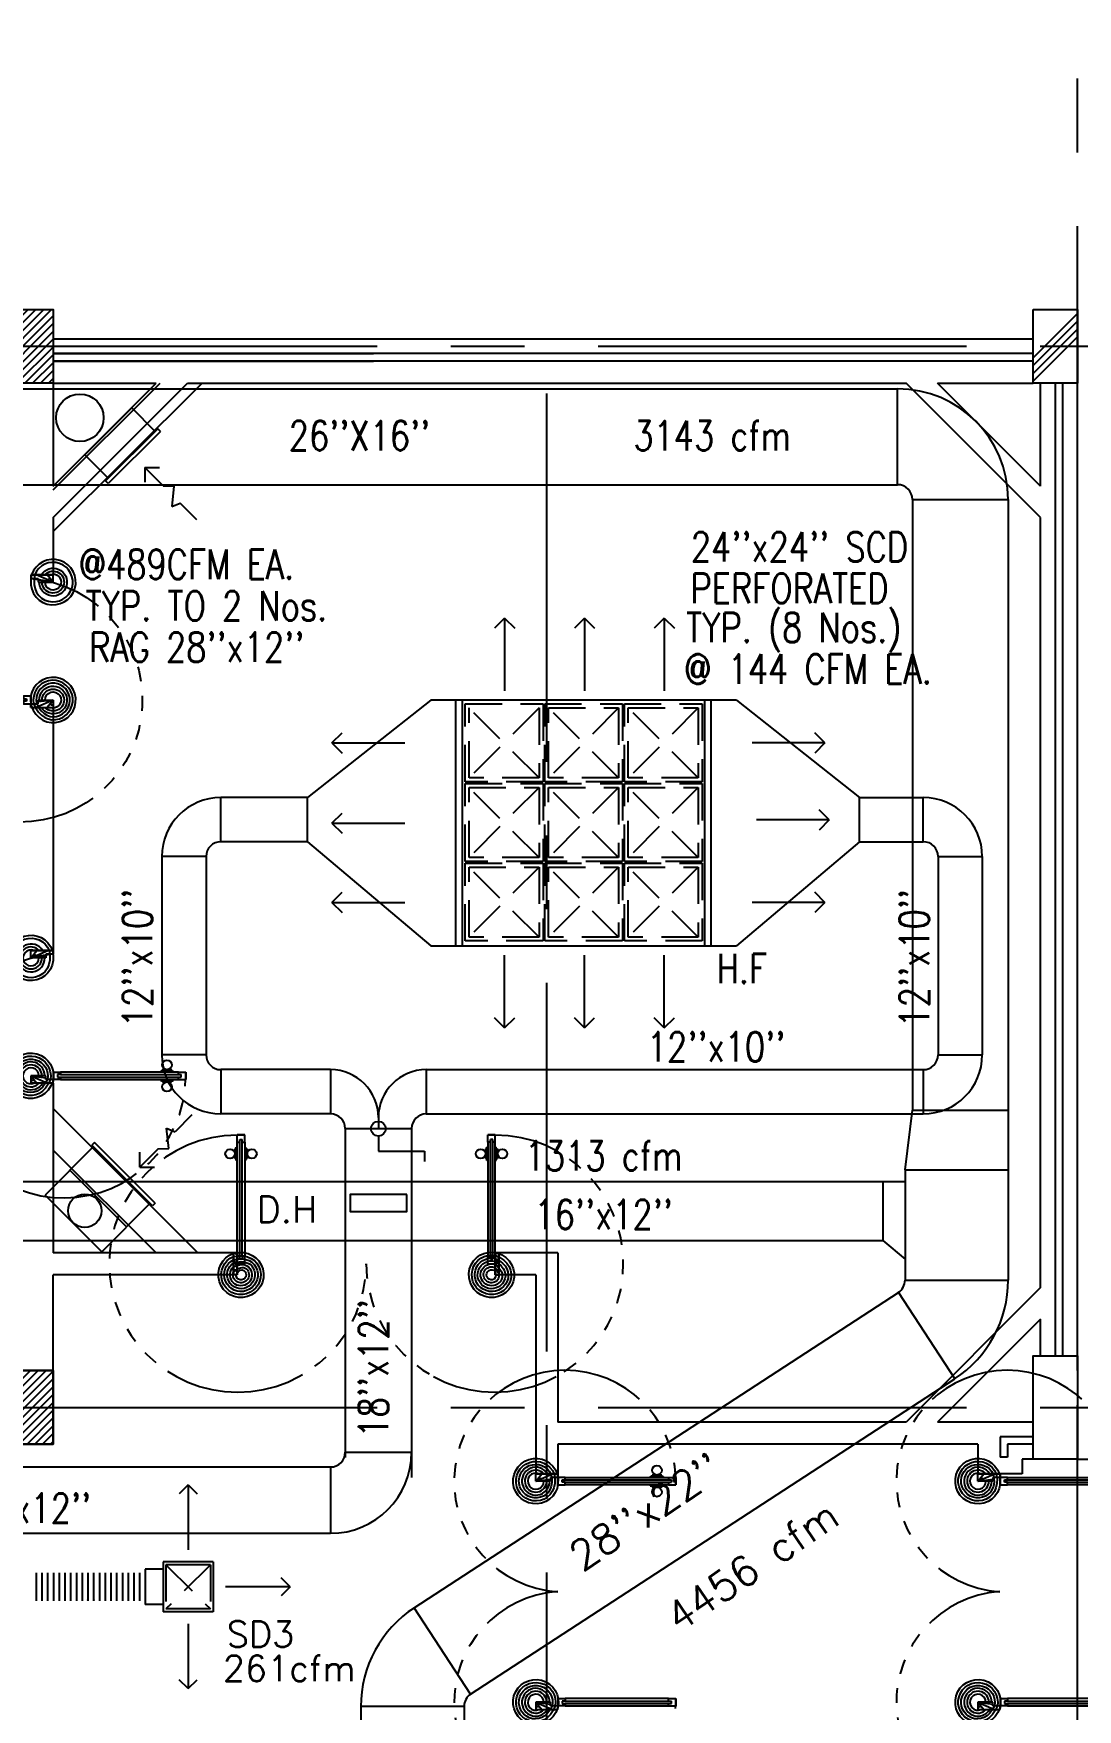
# Model space of a CAD drawing. Extents: x 417866029 to 417866302, y 43498040 to 43498122.
# Drawn here: x 417866065.65 to 417866072.73, y 43498096.26 to 43498107.63 of the extents above; entities that cross this region are included whole.
import ezdxf

# ---------------------------------------------------------------- set-up
doc = ezdxf.new("R2010")
doc.units = 0
doc.header["$MEASUREMENT"] = 0
doc.linetypes.add('CENTERX2', pattern=[4, 2.5, -0.5, 0.5, -0.5])
doc.linetypes.add('HIDDEN', pattern=[0.375, 0.25, -0.125])
doc.layers.get('0').update_dxf_attribs({"linetype": 'CONTINUOUS'})
for name, color, linetype in [('AXES', 11, 'CENTERX2'), ('COL', 7, 'CONTINUOUS'), ('D', 11, 'CONTINUOUS'), ('DOOR', 9, 'CONTINUOUS'), ('DUCT', 6, 'CONTINUOUS'), ('EXDUCT', 10, 'CONTINUOUS'), ('HAT', 11, 'CONTINUOUS'), ('INSUL', 9, 'CONTINUOUS'), ('M-AC-FLEX', 7, 'CONTINUOUS'), ('M-EGU.', 2, 'CONTINUOUS'), ('M-TEXT', 2, 'CONTINUOUS'), ('ROOF', 7, 'CONTINUOUS'), ('TEXT', 9, 'CONTINUOUS'), ('WALL', 9, 'CONTINUOUS')]:
    doc.layers.add(name, color=color, linetype=linetype)
doc.styles.add('AC', font='ROMANS.SHX', dxfattribs={"height": 200})
doc.styles.add('ROMANS', font='ROMANS.shx', dxfattribs={"width": 0.6})

# ---------------------------------------------------------------- blocks, each defined once
blk = doc.blocks.new('A$C1DFA4FE8')
at = {"layer": 'DOOR', "color": 0, "linetype": 'ByBlock'}
for p, q in [((0, 1631), (0, 1581)), ((0, 1581), (0, 1631)), ((50, 1631), (0, 1631)), ((30, 1614), (30, 1598)), ((50, 1614), (30, 1614)), ((50, 1598), (30, 1598)), ((50, 1631), (50, 1614)), ((50, 1598), (50, 1581)), ((750, 1614), (750, 1631)), ((750, 1631), (800, 1631)), ((770, 1614), (750, 1614)), ((750, 1581), (750, 1598)), ((750, 1598), (770, 1598)), ((770, 1598), (770, 1614)), ((950, 1656), (800, 1656)), ((800, 1656), (800, 1631)), ((800, 1581), (800, 1631)), ((800, 1631), (850, 1631)), ((850, 1631), (850, 1606)), ((850, 1606), (950, 1606)), ((950, 1606), (950, 1656)), ((50, 1581), (0, 1581)), ((800, 1581), (750, 1581)), ((0, 81), (0, 131)), ((0, 131), (0, 81)), ((50, 131), (0, 131)), ((30, 98), (30, 114)), ((50, 114), (30, 114)), ((50, 114), (50, 131)), ((83, 131), (83, 138)), ((173, 138), (83, 138)), ((95, 138), (95, 147)), ((95, 147), (160, 147)), ((95, 138), (160, 138)), ((160, 138), (160, 147)), ((173, 131), (173, 138)), ((750, 131), (750, 114)), ((800, 131), (750, 131)), ((750, 114), (770, 114)), ((770, 114), (770, 98)), ((800, 131), (800, 81)), ((50, 81), (0, 81)), ((50, 98), (30, 98)), ((50, 81), (50, 98)), ((83, 81), (83, 74)), ((173, 74), (83, 74)), ((95, 74), (95, 65)), ((95, 74), (160, 74)), ((95, 65), (160, 65)), ((160, 74), (160, 65)), ((173, 81), (173, 74)), ((750, 98), (750, 81)), ((770, 98), (750, 98)), ((750, 81), (800, 81)), ((800, 56), (800, 81)), ((800, 81), (850, 81)), ((950, 56), (800, 56)), ((850, 106), (950, 106)), ((850, 81), (850, 106)), ((950, 106), (950, 56))]:
    blk.add_line(p, q, dxfattribs=at)
at = {"layer": 'DOOR', "linetype": 'ByBlock'}
for p, q in [((750, 1631), (50, 1631)), ((750, 1614), (50, 1614)), ((750, 1598), (50, 1598)), ((50, 1581), (750, 1581)), ((50, 131), (750, 131)), ((750, 114), (50, 114)), ((750, 98), (50, 98)), ((750, 81), (50, 81))]:
    blk.add_line(p, q, dxfattribs=at)
at = {"layer": 'DOOR', "color": 9, "linetype": 'ByBlock'}
for p, q in [((950, 1606), (837, 1656)), ((950, 1606), (850, 1619)), ((950, 1606), (910, 1656)), ((950, 106), (837, 56)), ((950, 106), (850, 93)), ((950, 106), (910, 56))]:
    blk.add_line(p, q, dxfattribs=at)
at = {"layer": 'DOOR', "color": 0, "linetype": 'ByBlock'}
for centre in [(128, 179), (128, 32)]:
    blk.add_circle(centre, 32.4, dxfattribs=at)
at = {"layer": 'DOOR', "linetype": 'HIDDEN', "ltscale": 0.5}
for centre, start, end in [((752, 1606), 178.0938, 273.7249), ((752, 106), 86.2751, 181.9062)]:
    blk.add_arc(centre, 752, start, end, dxfattribs=at)
at = {"layer": 'DOOR', "color": 9, "linetype": 'ByBlock'}
for centre, radius, start, end in [((950, 1606), 154, 161.1053, 166.2858), ((950, 1606), 134, 158.1598, 169.28), ((950, 1606), 114, 154.0838, 167.3774), ((950, 1606), 94.4, 148.0182, 180), ((950, 1606), 74.4, 137.7764, 180), ((950, 1606), 54.4, 113.2074, 180), ((950, 1606), 34.4, 90, 180), ((950, 1606), 14.4, 90, 180), ((950, 106), 154, 193.7142, 198.8947), ((950, 106), 134, 190.72, 201.8402), ((950, 106), 114, 192.6226, 205.9162), ((950, 106), 94.4, 180, 211.9818), ((950, 106), 74.4, 180, 222.2236), ((950, 106), 54.4, 180, 246.7926), ((950, 106), 34.4, 180, 270), ((950, 106), 14.4, 180, 270)]:
    blk.add_arc(centre, radius, start, end, dxfattribs=at)
blk = doc.blocks.new('DOOR90')
at = {"layer": 'DOOR', "color": 7, "linetype": 'ByBlock'}
for p, q in [((-150, 0), (0, 0)), ((-150, 0), (-150, -25)), ((0, -50), (-114, 0)), ((0, -50), (-40, 0)), ((0, -50), (0, 0)), ((-1000, -25), (-1050, -25)), ((-1050, -75), (-1050, -25)), ((-1050, -25), (-1050, -75)), ((-1000, -75), (-1050, -75)), ((-1000, -42), (-1020, -42)), ((-1020, -42), (-1020, -58)), ((-1000, -58), (-1020, -58)), ((-1000, -25), (-1000, -42)), ((-1000, -58), (-1000, -75)), ((-878, -18), (-968, -18)), ((-968, -25), (-968, -18)), ((-968, -75), (-968, -82)), ((-878, -82), (-968, -82)), ((-955, -9), (-890, -9)), ((-955, -18), (-955, -9)), ((-955, -18), (-890, -18)), ((-955, -82), (-890, -82)), ((-955, -82), (-955, -91)), ((-955, -91), (-890, -91)), ((-890, -18), (-890, -9)), ((-890, -82), (-890, -91)), ((-878, -25), (-878, -18)), ((-878, -75), (-878, -82)), ((-200, -25), (-150, -25)), ((-200, -42), (-200, -25)), ((-180, -42), (-200, -42)), ((-200, -58), (-180, -58)), ((-200, -75), (-200, -58)), ((-150, -75), (-200, -75)), ((-180, -58), (-180, -42)), ((-150, -25), (-100, -25)), ((-150, -75), (-150, -25)), ((-100, -25), (-100, -50)), ((0, -50), (-100, -37)), ((-100, -50), (0, -50)), ((-150, -875), (-100, -875)), ((-150, -900), (-150, -875)), ((-150, -900), (0, -900)), ((0, -900), (-150, -900)), ((0, -850), (-114, -900)), ((-100, -875), (-100, -850)), ((0, -850), (-100, -863)), ((-100, -850), (0, -850)), ((0, -850), (-40, -900)), ((0, -850), (0, -900))]:
    blk.add_line(p, q, dxfattribs=at)
at = {"layer": 'DOOR', "linetype": 'ByBlock'}
for p, q in [((-200, -25), (-1000, -25)), ((-200, -42), (-1000, -42)), ((-200, -58), (-1000, -58)), ((-1000, -75), (-200, -75))]:
    blk.add_line(p, q, dxfattribs=at)
at = {"layer": 'DOOR', "color": 7, "linetype": 'ByBlock'}
for centre in [(-923, 24), (-923, -124)]:
    blk.add_circle(centre, 32.4, dxfattribs=at)
for centre, radius, start, end in [((0, -50), 154, 161.1053, 166.2858), ((0, -50), 94.4, 148.0182, 180), ((0, -50), 134, 158.1598, 169.28), ((0, -50), 114, 154.0838, 167.3774), ((0, -50), 74.4, 137.7764, 180), ((0, -50), 54.4, 113.2074, 180), ((0, -50), 34.4, 90, 180), ((0, -50), 14.4, 90, 180), ((0, -850), 154, 193.7142, 198.8947), ((0, -850), 134, 190.72, 201.8402), ((0, -850), 94.4, 180, 211.9818), ((0, -850), 74.4, 180, 222.2236), ((0, -850), 54.4, 180, 246.7926), ((0, -850), 34.4, 180, 270), ((0, -850), 14.4, 180, 270)]:
    blk.add_arc(centre, radius, start, end, dxfattribs=at)
at = {"layer": 'DOOR', "linetype": 'HIDDEN', "ltscale": 0.5}
blk.add_arc((-222, -50), 828, 178.2701, 275.003, dxfattribs=at)
blk = doc.blocks.new('D1')
at = {"layer": 'DOOR', "color": 0, "linetype": 'ByBlock'}
for p, q in [((25, 949), (75, 949)), ((75, 949), (25, 949)), ((25, 899), (25, 949)), ((42, 919), (58, 919)), ((42, 899), (42, 919)), ((58, 899), (58, 919)), ((75, 899), (75, 949)), ((1775, 949), (1725, 949)), ((1725, 949), (1775, 949)), ((1725, 899), (1725, 949)), ((1758, 919), (1742, 919)), ((1742, 899), (1742, 919)), ((1758, 899), (1758, 919)), ((1775, 899), (1775, 949)), ((18, 854), (9, 854)), ((9, 854), (9, 789)), ((25, 866), (18, 866)), ((18, 776), (18, 866)), ((18, 854), (18, 789)), ((25, 899), (42, 899)), ((58, 899), (75, 899)), ((75, 866), (82, 866)), ((82, 776), (82, 866)), ((82, 854), (91, 854)), ((82, 854), (82, 789)), ((91, 854), (91, 789)), ((1718, 854), (1709, 854)), ((1709, 854), (1709, 789)), ((1725, 866), (1718, 866)), ((1718, 776), (1718, 866)), ((1718, 854), (1718, 789)), ((1742, 899), (1725, 899)), ((1775, 899), (1758, 899)), ((1775, 866), (1782, 866)), ((1782, 776), (1782, 866)), ((1782, 854), (1791, 854)), ((1782, 854), (1782, 789)), ((1791, 854), (1791, 789)), ((18, 789), (9, 789)), ((25, 776), (18, 776)), ((75, 776), (82, 776)), ((82, 789), (91, 789)), ((1718, 789), (1709, 789)), ((1725, 776), (1718, 776)), ((1775, 776), (1782, 776)), ((1782, 789), (1791, 789)), ((0, 0), (0, 150)), ((0, 150), (25, 150)), ((25, 150), (25, 0)), ((42, 125), (25, 125)), ((25, 125), (25, 75)), ((42, 105), (42, 125)), ((75, 125), (58, 125)), ((58, 125), (58, 105)), ((75, 75), (75, 125)), ((1725, 125), (1742, 125)), ((1725, 75), (1725, 125)), ((1742, 125), (1742, 105)), ((1758, 125), (1775, 125)), ((1758, 105), (1758, 125)), ((1800, 150), (1775, 150)), ((1775, 150), (1775, 0)), ((1775, 125), (1775, 75)), ((1800, 0), (1800, 150)), ((25, 0), (0, 0)), ((75, 75), (25, 75)), ((58, 105), (42, 105)), ((1725, 75), (1775, 75)), ((1742, 105), (1758, 105)), ((1775, 0), (1800, 0))]:
    blk.add_line(p, q, dxfattribs=at)
at = {"layer": 'DOOR', "linetype": 'ByBlock'}
for p, q in [((25, 125), (25, 899)), ((42, 125), (42, 899)), ((58, 125), (58, 899)), ((75, 899), (75, 125)), ((1725, 899), (1725, 125)), ((1742, 125), (1742, 899)), ((1758, 125), (1758, 899)), ((1775, 125), (1775, 899))]:
    blk.add_line(p, q, dxfattribs=at)
at = {"layer": 'DOOR', "color": 9, "linetype": 'ByBlock'}
for p, q in [((25, 57), (0, 114)), ((25, 20), (0, 40)), ((1775, 57), (1800, 114)), ((1775, 20), (1800, 40))]:
    blk.add_line(p, q, dxfattribs=at)
at = {"layer": 'DOOR', "color": 0, "linetype": 'ByBlock'}
for centre in [(-24, 821), (124, 821), (1676, 821), (1824, 821)]:
    blk.add_circle(centre, 32.4, dxfattribs=at)
at = {"layer": 'DOOR', "linetype": 'HIDDEN', "ltscale": 0.5}
for centre, start, end in [((28, 76), 359.9293, 90.1644), ((1772, 76), 89.8356, 180.0707)]:
    blk.add_arc(centre, 872, start, end, dxfattribs=at)
at = {"layer": 'DOOR', "color": 9, "linetype": 'ByBlock'}
for centre, radius, start, end in [((50, 0), 154, 103.7142, 108.8947), ((50, 0), 134, 100.72, 111.8402), ((1750, 0), 134, 68.1598, 79.28), ((1750, 0), 154, 71.1053, 76.2858), ((50, 0), 114, 102.6226, 115.9162), ((50, 0), 94.4, 105.3566, 121.9818), ((50, 0), 74.4, 109.6341, 132.2236), ((50, 0), 54.4, 117.3576, 156.7926), ((50, 0), 34.4, 136.6107, 180), ((1750, 0), 114, 64.0838, 77.3774), ((1750, 0), 94.4, 58.0182, 74.6434), ((1750, 0), 74.4, 47.7764, 70.3659), ((1750, 0), 54.4, 23.2074, 62.6424), ((1750, 0), 34.4, 0, 43.3893)]:
    blk.add_arc(centre, radius, start, end, dxfattribs=at)
blk = doc.blocks.new('*X80')
at = {"color": 0}
for p, q in [((49339, 169936), (49793, 170390)), ((49339, 169989), (49740, 170390)), ((49339, 170042), (49687, 170390)), ((49339, 170095), (49634, 170390)), ((49339, 170148), (49581, 170390)), ((49339, 170201), (49528, 170390)), ((49339, 170254), (49474, 170390)), ((49339, 170308), (49421, 170390)), ((49339, 170361), (49368, 170390)), ((49346, 169890), (49839, 170383)), ((49399, 169890), (49839, 170330)), ((49452, 169890), (49839, 170277)), ((49505, 169890), (49839, 170224)), ((49558, 169890), (49839, 170171)), ((49611, 169890), (49839, 170118)), ((49664, 169890), (49839, 170065)), ((49717, 169890), (49839, 170012)), ((49770, 169890), (49839, 169959)), ((49823, 169890), (49839, 169906))]:
    blk.add_line(p, q, dxfattribs=at)
blk = doc.blocks.new('*X75')
at = {"color": 0}
for p, q in [((49339, 177096), (49833, 177590)), ((49339, 177149), (49780, 177590)), ((49339, 177202), (49727, 177590)), ((49339, 177255), (49674, 177590)), ((49339, 177308), (49621, 177590)), ((49339, 177361), (49568, 177590)), ((49339, 177414), (49515, 177590)), ((49339, 177467), (49462, 177590)), ((49339, 177520), (49409, 177590)), ((49339, 177573), (49356, 177590)), ((49386, 177090), (49839, 177543)), ((49439, 177090), (49839, 177490)), ((49492, 177090), (49839, 177437)), ((49545, 177090), (49839, 177384)), ((49598, 177090), (49839, 177331)), ((49651, 177090), (49839, 177278)), ((49704, 177090), (49839, 177225)), ((49757, 177090), (49839, 177171)), ((49811, 177090), (49839, 177118))]:
    blk.add_line(p, q, dxfattribs=at)
blk = doc.blocks.new('COL50')
at = {"layer": 'COL'}
blk.add_lwpolyline([(-250, 250), (-250, -250), (250, -250), (250, 250)], close=True, dxfattribs=at)
blk = doc.blocks.new('C11')
at = {"layer": 'HAT'}
h = blk.add_hatch(dxfattribs=at)
h.set_pattern_fill('ANSI31', color=256, scale=300, style=0)
h.set_pattern_definition([(45, (-248556.182, -75061.005), (-26.5165043, 26.5165043), [])])
h.paths.add_polyline_path([(300, 700), (0, 700), (0, 350), (300, 350)])
h.paths.add_polyline_path([(300, 350), (0, 350), (0, 0), (300, 0)])
at = {"layer": 'COL'}
blk.add_lwpolyline([(300, 700), (300, 0), (0, 0), (0, 700)], close=True, dxfattribs=at)

msp = doc.modelspace()

# ---------------------------------------------------------------- hatches: boundary and pattern name
at = {"layer": 'DUCT'}
h = msp.add_hatch(dxfattribs=at)
h.set_pattern_fill('ANSI37', color=11, scale=0.15, angle=360, style=0)
h.set_pattern_definition([(45, (417866040.493072, 43497973.994416), (-0.0132582521, 0.0132582521), []), (135, (417866040.493072, 43497973.994416), (-0.0132582521, -0.0132582521), [])])
h.paths.add_polyline_path([(417866068.185, 43498099.751), (417866067.799, 43498099.751), (417866067.799, 43498099.636), (417866068.185, 43498099.636)])
at = {"layer": 'HAT', "linetype": 'ByBlock', "ltscale": 0.3}
h = msp.add_hatch(dxfattribs=at)
h.set_pattern_fill('ANSI31', color=256, scale=300, style=0)
h.set_pattern_definition([(45.000427, (417865813.940835, 43498022.895243), (-0.026516163, 0.026516558), [])])
h.paths.add_polyline_path([(417866072.734, 43498105.756), (417866072.434, 43498105.756), (417866072.434, 43498105.506), (417866072.734, 43498105.506)])
h.paths.add_polyline_path([(417866072.734, 43498105.506), (417866072.434, 43498105.506), (417866072.434, 43498105.256), (417866072.734, 43498105.256)])

# ---------------------------------------------------------------- linework, layer by layer
at = {"layer": 'AXES'}
for p, q in [((417866072.734, 43498039.822), (417866072.734, 43498117.959)), ((417866029.482, 43498105.506), (417866098.574, 43498105.506)), ((417866069.134, 43498046.686), (417866069.134, 43498105.506)), ((417866029.482, 43498098.306), (417866098.574, 43498098.306))]:
    msp.add_line(p, q, dxfattribs=at)
at = {"layer": 'COL'}
for p, q in [((417866072.434, 43498105.756), (417866072.734, 43498105.756)), ((417866072.434, 43498105.256), (417866072.434, 43498105.756)), ((417866072.734, 43498105.756), (417866072.734, 43498105.256)), ((417866072.734, 43498105.256), (417866072.434, 43498105.256))]:
    msp.add_line(p, q, dxfattribs=at)
msp.add_lwpolyline([(417866065.284, 43498105.256), (417866065.284, 43498105.756), (417866065.784, 43498105.756), (417866065.784, 43498105.256)], close=True, dxfattribs=at)
at = {"layer": 'D', "linetype": 'HIDDEN'}
for p, q in [((417866069.66, 43498103.079), (417866070.188, 43498103.079)), ((417866069.66, 43498102.551), (417866069.66, 43498103.079)), ((417866070.188, 43498103.079), (417866070.188, 43498102.551)), ((417866069.081, 43498102.577), (417866068.606, 43498103.052)), ((417866069.081, 43498103.052), (417866068.606, 43498102.577)), ((417866068.606, 43498102.577), (417866068.606, 43498103.052)), ((417866069.081, 43498103.052), (417866069.081, 43498102.577)), ((417866069.146, 43498103.052), (417866069.621, 43498103.052)), ((417866069.146, 43498102.577), (417866069.146, 43498103.052)), ((417866069.621, 43498103.052), (417866069.146, 43498102.577)), ((417866069.621, 43498102.577), (417866069.146, 43498103.052)), ((417866069.621, 43498103.052), (417866069.621, 43498102.577)), ((417866069.686, 43498103.052), (417866070.161, 43498103.052)), ((417866070.161, 43498102.577), (417866069.686, 43498103.052)), ((417866070.161, 43498103.052), (417866069.686, 43498102.577)), ((417866069.686, 43498102.577), (417866069.686, 43498103.052)), ((417866070.161, 43498103.052), (417866070.161, 43498102.577)), ((417866069.081, 43498102.577), (417866068.606, 43498102.577)), ((417866068.606, 43498102.512), (417866069.081, 43498102.512)), ((417866069.081, 43498102.512), (417866068.606, 43498102.037)), ((417866069.081, 43498102.037), (417866068.606, 43498102.512)), ((417866068.606, 43498102.037), (417866068.606, 43498102.512)), ((417866069.081, 43498102.512), (417866069.081, 43498102.037)), ((417866069.621, 43498102.577), (417866069.146, 43498102.577)), ((417866069.146, 43498102.512), (417866069.621, 43498102.512)), ((417866069.621, 43498102.512), (417866069.146, 43498102.037)), ((417866069.621, 43498102.037), (417866069.146, 43498102.512)), ((417866069.146, 43498102.037), (417866069.146, 43498102.512)), ((417866069.621, 43498102.512), (417866069.621, 43498102.037)), ((417866070.188, 43498102.551), (417866069.66, 43498102.551)), ((417866070.161, 43498102.577), (417866069.686, 43498102.577)), ((417866070.161, 43498102.037), (417866069.686, 43498102.512)), ((417866070.161, 43498102.512), (417866069.686, 43498102.037)), ((417866069.686, 43498102.512), (417866070.161, 43498102.512)), ((417866069.686, 43498102.037), (417866069.686, 43498102.512)), ((417866070.161, 43498102.512), (417866070.161, 43498102.037)), ((417866069.081, 43498102.037), (417866068.606, 43498102.037)), ((417866069.081, 43498101.972), (417866068.606, 43498101.497)), ((417866069.081, 43498101.497), (417866068.606, 43498101.972)), ((417866068.606, 43498101.972), (417866069.081, 43498101.972)), ((417866068.606, 43498101.497), (417866068.606, 43498101.972)), ((417866069.081, 43498101.972), (417866069.081, 43498101.497)), ((417866069.621, 43498102.037), (417866069.146, 43498102.037)), ((417866069.146, 43498101.497), (417866069.146, 43498101.972)), ((417866069.621, 43498101.497), (417866069.146, 43498101.972)), ((417866069.621, 43498101.972), (417866069.146, 43498101.497)), ((417866069.146, 43498101.972), (417866069.621, 43498101.972)), ((417866069.621, 43498101.972), (417866069.621, 43498101.497)), ((417866070.161, 43498102.037), (417866069.686, 43498102.037)), ((417866070.161, 43498101.497), (417866069.686, 43498101.972)), ((417866070.161, 43498101.972), (417866069.686, 43498101.497)), ((417866069.686, 43498101.972), (417866070.161, 43498101.972)), ((417866069.686, 43498101.497), (417866069.686, 43498101.972)), ((417866070.161, 43498101.972), (417866070.161, 43498101.497)), ((417866069.081, 43498101.497), (417866068.606, 43498101.497)), ((417866069.621, 43498101.497), (417866069.146, 43498101.497)), ((417866070.161, 43498101.497), (417866069.686, 43498101.497))]:
    msp.add_line(p, q, dxfattribs=at)
for points in [[(417866068.58, 43498103.079), (417866069.108, 43498103.079), (417866069.108, 43498102.551), (417866068.58, 43498102.551)], [(417866069.12, 43498103.079), (417866069.648, 43498103.079), (417866069.648, 43498102.551), (417866069.12, 43498102.551)], [(417866068.58, 43498102.539), (417866069.108, 43498102.539), (417866069.108, 43498102.011), (417866068.58, 43498102.011)], [(417866069.12, 43498102.539), (417866069.648, 43498102.539), (417866069.648, 43498102.011), (417866069.12, 43498102.011)], [(417866069.66, 43498102.539), (417866070.188, 43498102.539), (417866070.188, 43498102.011), (417866069.66, 43498102.011)], [(417866068.58, 43498101.999), (417866069.108, 43498101.999), (417866069.108, 43498101.471), (417866068.58, 43498101.471)], [(417866069.12, 43498101.999), (417866069.648, 43498101.999), (417866069.648, 43498101.471), (417866069.12, 43498101.471)], [(417866069.66, 43498101.999), (417866070.188, 43498101.999), (417866070.188, 43498101.471), (417866069.66, 43498101.471)]]:
    msp.add_lwpolyline(points, close=True, dxfattribs=at)
at = {"layer": 'DOOR', "color": 0, "linetype": 'ByBlock'}
for p, q in [((417866067.034, 43498099.356), (417866067.009, 43498099.356)), ((417866067.034, 43498099.206), (417866067.034, 43498099.356)), ((417866068.784, 43498099.206), (417866068.784, 43498099.356)), ((417866068.784, 43498099.356), (417866068.809, 43498099.356))]:
    msp.add_line(p, q, dxfattribs=at)
at = {"layer": 'DOOR', "color": 9, "linetype": 'ByBlock'}
for centre, start, end in [((417866067.059, 43498099.356), 180, 223.3893), ((417866068.759, 43498099.356), 316.6107, 0)]:
    msp.add_arc(centre, 0.0344, start, end, dxfattribs=at)
at = {"layer": 'DUCT'}
for p, q in [((417866068.347, 43498103.105), (417866067.511, 43498102.444)), ((417866070.42, 43498103.105), (417866071.255, 43498102.444)), ((417866066.922, 43498102.144), (417866066.922, 43498102.444)), ((417866067.511, 43498102.444), (417866066.922, 43498102.444)), ((417866067.511, 43498102.144), (417866067.511, 43498102.444)), ((417866071.255, 43498102.444), (417866071.688, 43498102.444)), ((417866071.255, 43498102.144), (417866071.255, 43498102.444)), ((417866071.688, 43498102.144), (417866071.688, 43498102.444)), ((417866066.822, 43498102.044), (417866066.522, 43498102.044)), ((417866066.522, 43498102.044), (417866066.522, 43498100.698)), ((417866066.822, 43498102.044), (417866066.822, 43498100.698)), ((417866067.511, 43498102.144), (417866066.922, 43498102.144)), ((417866071.255, 43498102.144), (417866071.688, 43498102.144)), ((417866071.788, 43498102.044), (417866072.088, 43498102.044)), ((417866071.788, 43498102.044), (417866071.788, 43498100.698)), ((417866072.088, 43498102.044), (417866072.088, 43498100.698)), ((417866066.822, 43498100.698), (417866066.522, 43498100.698)), ((417866071.788, 43498100.698), (417866072.088, 43498100.698)), ((417866066.922, 43498100.598), (417866066.922, 43498100.298)), ((417866067.666, 43498100.598), (417866066.922, 43498100.598)), ((417866067.666, 43498100.598), (417866067.666, 43498100.298)), ((417866068.316, 43498100.598), (417866068.316, 43498100.298)), ((417866068.316, 43498100.598), (417866071.688, 43498100.598)), ((417866071.688, 43498100.598), (417866071.688, 43498100.298)), ((417866067.666, 43498100.298), (417866066.922, 43498100.298)), ((417866067.991, 43498100.273), (417866067.991, 43498100.198)), ((417866068.316, 43498100.298), (417866071.688, 43498100.298)), ((417866067.766, 43498100.198), (417866068.216, 43498100.198)), ((417866067.766, 43498100.198), (417866067.766, 43498097.966)), ((417866068.216, 43498100.198), (417866068.216, 43498097.83))]:
    msp.add_line(p, q, dxfattribs=at)
at = {"layer": 'DUCT', "linetype": 'Continuous'}
for p, q in [((417866070.42, 43498103.105), (417866068.347, 43498103.105)), ((417866068.516, 43498101.437), (417866068.516, 43498103.105)), ((417866068.562, 43498101.437), (417866068.562, 43498103.105)), ((417866070.205, 43498101.437), (417866070.205, 43498103.105)), ((417866070.25, 43498101.437), (417866070.25, 43498103.105))]:
    msp.add_line(p, q, dxfattribs=at)
at = {"layer": 'DUCT', "color": 2, "linetype": 'ByBlock'}
for p, q in [((417866067.991, 43498100.146), (417866067.991, 43498100.046)), ((417866067.991, 43498100.046), (417866068.304, 43498100.046)), ((417866068.304, 43498100.046), (417866068.304, 43498099.974))]:
    msp.add_line(p, q, dxfattribs=at)
at = {"layer": 'DUCT', "linetype": 'ByBlock'}
for p, q in [((417866067.766, 43498098.002), (417866068.216, 43498098.002)), ((417866064.555, 43498097.902), (417866067.666, 43498097.902)), ((417866067.666, 43498097.902), (417866067.666, 43498097.452)), ((417866064.555, 43498097.452), (417866067.666, 43498097.452))]:
    msp.add_line(p, q, dxfattribs=at)
at = {"layer": 'DUCT', "color": 2}
msp.add_lwpolyline([(417866068.185, 43498099.751), (417866067.799, 43498099.751), (417866067.799, 43498099.636), (417866068.185, 43498099.636)], close=True, dxfattribs=at)
at = {"layer": 'DUCT', "color": 2, "linetype": 'ByBlock'}
msp.add_circle((417866067.991, 43498100.197), 0.0502, dxfattribs=at)
at = {"layer": 'DUCT'}
for centre, radius, start, end in [((417866066.922, 43498102.044), 0.4, 90, 180), ((417866071.688, 43498102.044), 0.4, 0, 90), ((417866066.922, 43498102.044), 0.1, 90, 180), ((417866071.688, 43498102.044), 0.1, 0, 90), ((417866066.922, 43498100.698), 0.4, 180, 270), ((417866066.922, 43498100.698), 0.1, 180, 270), ((417866071.688, 43498100.698), 0.4, 270, 0), ((417866071.688, 43498100.698), 0.1, 270, 0), ((417866067.666, 43498100.273), 0.325, 0, 90), ((417866068.316, 43498100.273), 0.325, 90, 180), ((417866067.666, 43498100.198), 0.1, 0, 90), ((417866068.316, 43498100.198), 0.1, 90, 180)]:
    msp.add_arc(centre, radius, start, end, dxfattribs=at)
at = {"layer": 'DUCT', "linetype": 'ByBlock'}
for radius in [0.1, 0.55]:
    msp.add_arc((417866067.666, 43498098.002), radius, 270, 0, dxfattribs=at)
at = {"layer": 'EXDUCT', "linetype": 'ByBlock'}
for p, q in [((417866041.058, 43498105.217), (417866071.514, 43498105.217)), ((417866071.514, 43498104.567), (417866071.514, 43498105.217)), ((417866064.349, 43498104.567), (417866071.514, 43498104.567)), ((417866071.614, 43498104.467), (417866071.614, 43498100.324)), ((417866071.614, 43498104.467), (417866072.264, 43498104.467)), ((417866072.264, 43498104.467), (417866072.264, 43498099.17)), ((417866071.564, 43498099.919), (417866071.614, 43498100.324)), ((417866071.614, 43498100.324), (417866072.264, 43498100.324)), ((417866071.564, 43498099.919), (417866071.564, 43498099.17)), ((417866071.564, 43498099.919), (417866072.264, 43498099.919)), ((417866065.526, 43498099.838), (417866071.564, 43498099.838)), ((417866071.414, 43498099.838), (417866071.414, 43498099.438)), ((417866065.526, 43498099.438), (417866071.414, 43498099.438)), ((417866071.414, 43498099.438), (417866071.564, 43498099.311)), ((417866071.564, 43498099.17), (417866072.264, 43498099.17)), ((417866068.235, 43498096.947), (417866071.519, 43498099.086)), ((417866071.519, 43498099.086), (417866071.901, 43498098.5)), ((417866068.617, 43498096.361), (417866071.901, 43498098.5)), ((417866068.617, 43498096.361), (417866068.235, 43498096.947)), ((417866067.872, 43498096.277), (417866067.872, 43498080.046)), ((417866068.572, 43498096.277), (417866067.872, 43498096.277)), ((417866068.572, 43498096.277), (417866068.572, 43498090.979))]:
    msp.add_line(p, q, dxfattribs=at)
for centre, radius in [((417866065.966, 43498105.021), 0.161), ((417866065.999, 43498099.641), 0.113)]:
    msp.add_circle(centre, radius, dxfattribs=at)
for centre, radius, start, end in [((417866071.514, 43498104.467), 0.75, 0, 90), ((417866071.514, 43498104.467), 0.1, 0, 90), ((417866071.464, 43498099.17), 0.1, 303.0786, 0), ((417866071.464, 43498099.17), 0.8, 303.0786, 0), ((417866068.672, 43498096.277), 0.8, 123.0786, 180), ((417866068.672, 43498096.277), 0.1, 123.0786, 180)]:
    msp.add_arc(centre, radius, start, end, dxfattribs=at)
at = {"layer": 'INSUL'}
for p, q in [((417866065.784, 43498105.456), (417866067.958, 43498105.456)), ((417866072.434, 43498105.456), (417866065.784, 43498105.456)), ((417866065.784, 43498105.406), (417866067.958, 43498105.406)), ((417866072.434, 43498105.406), (417866065.784, 43498105.406)), ((417866072.584, 43498098.656), (417866072.584, 43498105.256)), ((417866072.634, 43498098.656), (417866072.634, 43498105.256)), ((417866072.434, 43498098.106), (417866072.209, 43498098.106)), ((417866072.209, 43498098.106), (417866072.209, 43498097.969)), ((417866072.259, 43498097.969), (417866072.209, 43498097.969)), ((417866072.434, 43498098.056), (417866072.259, 43498098.056)), ((417866072.259, 43498098.056), (417866072.259, 43498097.969))]:
    msp.add_line(p, q, dxfattribs=at)
at = {"layer": 'M-AC-FLEX', "color": 11}
for p, q in [((417866065.669, 43498097.184), (417866065.669, 43498096.993)), ((417866065.708, 43498097.184), (417866065.708, 43498096.993)), ((417866065.747, 43498097.184), (417866065.747, 43498096.993)), ((417866065.786, 43498097.184), (417866065.786, 43498096.993)), ((417866065.825, 43498097.184), (417866065.825, 43498096.993)), ((417866065.864, 43498097.184), (417866065.864, 43498096.993)), ((417866065.903, 43498097.184), (417866065.903, 43498096.993)), ((417866065.942, 43498097.184), (417866065.942, 43498096.993)), ((417866065.981, 43498097.184), (417866065.981, 43498096.993)), ((417866066.02, 43498097.184), (417866066.02, 43498096.993)), ((417866066.059, 43498097.184), (417866066.059, 43498096.993)), ((417866066.098, 43498097.184), (417866066.098, 43498096.993)), ((417866066.137, 43498097.184), (417866066.137, 43498096.993)), ((417866066.176, 43498097.184), (417866066.176, 43498096.993)), ((417866066.215, 43498097.184), (417866066.215, 43498096.993)), ((417866066.254, 43498097.184), (417866066.254, 43498096.993)), ((417866066.293, 43498097.184), (417866066.293, 43498096.993)), ((417866066.332, 43498097.184), (417866066.332, 43498096.993)), ((417866066.371, 43498097.184), (417866066.371, 43498096.993))]:
    msp.add_line(p, q, dxfattribs=at)
at = {"layer": 'M-AC-FLEX'}
for points in [[(417866065.708, 43498097.184, -1), (417866065.669, 43498097.184, 1), (417866065.63, 43498097.184, -1), (417866065.591, 43498097.184, 1.018005), (417866065.553, 43498097.184)], [(417866065.669, 43498097.184, 1), (417866065.708, 43498097.184, -1), (417866065.747, 43498097.184)], [(417866065.786, 43498097.184, -1), (417866065.747, 43498097.184, 1), (417866065.708, 43498097.184)], [(417866065.747, 43498097.184, 1), (417866065.786, 43498097.184, -1), (417866065.825, 43498097.184)], [(417866065.864, 43498097.184, -1), (417866065.825, 43498097.184, 1), (417866065.786, 43498097.184)], [(417866065.825, 43498097.184, 1), (417866065.864, 43498097.184, -1), (417866065.903, 43498097.184, 0.000618), (417866065.903, 43498097.184, 0.000618)], [(417866065.942, 43498097.184, -1), (417866065.903, 43498097.184, 1), (417866065.864, 43498097.184, -0.000618), (417866065.864, 43498097.184, -0.000618)], [(417866065.903, 43498097.184, 1), (417866065.942, 43498097.184, -1), (417866065.981, 43498097.184)], [(417866066.02, 43498097.184, -1), (417866065.981, 43498097.184, 1), (417866065.942, 43498097.184)], [(417866065.981, 43498097.184, 1), (417866066.02, 43498097.184, -1), (417866066.059, 43498097.184)], [(417866066.059, 43498097.181, 1.091277), (417866066.02, 43498097.184)], [(417866066.02, 43498097.181, -1.091277), (417866066.059, 43498097.184)], [(417866066.098, 43498097.184, -1), (417866066.059, 43498097.184, 1), (417866066.02, 43498097.184)], [(417866066.059, 43498097.184, 1), (417866066.098, 43498097.184, -1), (417866066.137, 43498097.184)], [(417866066.176, 43498097.184, -1), (417866066.137, 43498097.184, 1), (417866066.098, 43498097.184)], [(417866066.137, 43498097.184, 1), (417866066.176, 43498097.184, -1), (417866066.215, 43498097.184, 0.000618), (417866066.215, 43498097.184, 0.000618)], [(417866066.254, 43498097.184, -1), (417866066.215, 43498097.184, 1), (417866066.176, 43498097.184, -0.000618), (417866066.176, 43498097.184, -0.000618)], [(417866066.215, 43498097.184, 1), (417866066.254, 43498097.184, -1), (417866066.293, 43498097.184, 0.000618), (417866066.293, 43498097.184, 0.000618)], [(417866066.215, 43498097.184, 1), (417866066.254, 43498097.184)], [(417866066.254, 43498097.184, -1), (417866066.215, 43498097.184)], [(417866066.332, 43498097.184, -1), (417866066.293, 43498097.184, 1), (417866066.254, 43498097.184, -0.000618), (417866066.254, 43498097.184, -0.000618)], [(417866066.293, 43498097.184, 1), (417866066.332, 43498097.184, -1), (417866066.371, 43498097.184)], [(417866066.41, 43498097.184, -1), (417866066.371, 43498097.184, 1), (417866066.332, 43498097.184)], [(417866066.371, 43498097.184, 1), (417866066.41, 43498097.184)], [(417866065.708, 43498096.993, 1), (417866065.669, 43498096.993, -1), (417866065.63, 43498096.993, 1), (417866065.591, 43498096.993, -1.018005), (417866065.553, 43498096.993)], [(417866065.669, 43498096.993, -1), (417866065.708, 43498096.993, 1), (417866065.747, 43498096.993)], [(417866065.786, 43498096.993, 1), (417866065.747, 43498096.993, -1), (417866065.708, 43498096.993)], [(417866065.747, 43498096.993, -1), (417866065.786, 43498096.993, 1), (417866065.825, 43498096.993)], [(417866065.864, 43498096.993, 1), (417866065.825, 43498096.993, -1), (417866065.786, 43498096.993)], [(417866065.825, 43498096.993, -1), (417866065.864, 43498096.993, 1), (417866065.903, 43498096.993)], [(417866065.942, 43498096.993, 1), (417866065.903, 43498096.993, -1), (417866065.864, 43498096.993)], [(417866065.903, 43498096.993, -1), (417866065.942, 43498096.993, 1), (417866065.981, 43498096.993)], [(417866066.02, 43498096.993, 1), (417866065.981, 43498096.993, -1), (417866065.942, 43498096.993)], [(417866065.981, 43498096.993, -1), (417866066.02, 43498096.993, 1), (417866066.059, 43498096.993)], [(417866066.019, 43498097.001, -0.100539), (417866066.02, 43498096.993, 1), (417866066.059, 43498096.993)], [(417866066.098, 43498096.993, 1), (417866066.059, 43498096.993, -1), (417866066.02, 43498096.993)], [(417866066.061, 43498097.001, 0.100539), (417866066.059, 43498096.993, -1), (417866066.02, 43498096.993)], [(417866066.059, 43498096.993, -1), (417866066.098, 43498096.993, 1), (417866066.137, 43498096.993)], [(417866066.176, 43498096.993, 1), (417866066.137, 43498096.993, -1), (417866066.098, 43498096.993)], [(417866066.137, 43498096.993, -1), (417866066.176, 43498096.993, 1), (417866066.215, 43498096.993)], [(417866066.254, 43498096.993, 1), (417866066.215, 43498096.993, -1), (417866066.176, 43498096.993)], [(417866066.215, 43498096.993, -1), (417866066.254, 43498096.993)], [(417866066.215, 43498096.993, -1), (417866066.254, 43498096.993, 1), (417866066.293, 43498096.993)], [(417866066.254, 43498096.993, 1), (417866066.215, 43498096.993)], [(417866066.332, 43498096.993, 1), (417866066.293, 43498096.993, -1), (417866066.254, 43498096.993)], [(417866066.293, 43498096.993, -1), (417866066.332, 43498096.993, 1), (417866066.371, 43498096.993)], [(417866066.41, 43498096.993, 1), (417866066.371, 43498096.993, -1), (417866066.332, 43498096.993)], [(417866066.371, 43498096.993, -1), (417866066.41, 43498096.993)]]:
    msp.add_lwpolyline(points, format="xyb", dxfattribs=at)
at = {"layer": 'M-EGU.'}
for p, q in [((417866065.784, 43498104.25), (417866066.795, 43498105.256)), ((417866065.784, 43498104.532), (417866066.511, 43498105.256)), ((417866066.318, 43498105.088), (417866065.999, 43498104.77)), ((417866066.477, 43498104.928), (417866066.318, 43498105.088)), ((417866066.494, 43498104.946), (417866066.14, 43498104.593)), ((417866066.512, 43498104.928), (417866066.158, 43498104.575)), ((417866066.512, 43498104.928), (417866066.494, 43498104.946)), ((417866066.158, 43498104.611), (417866065.999, 43498104.77)), ((417866066.407, 43498104.683), (417866066.407, 43498104.583)), ((417866066.531, 43498104.559), (417866066.407, 43498104.683)), ((417866066.407, 43498104.683), (417866066.507, 43498104.683)), ((417866066.158, 43498104.575), (417866066.14, 43498104.593)), ((417866066.531, 43498104.559), (417866066.604, 43498104.556)), ((417866066.604, 43498104.556), (417866066.589, 43498104.419)), ((417866066.589, 43498104.419), (417866066.647, 43498104.442)), ((417866066.76, 43498104.329), (417866066.647, 43498104.442)), ((417866068.847, 43498103.662), (417866068.778, 43498103.593)), ((417866068.847, 43498103.662), (417866068.847, 43498103.168)), ((417866068.847, 43498103.662), (417866068.916, 43498103.593)), ((417866069.389, 43498103.662), (417866069.321, 43498103.593)), ((417866069.389, 43498103.662), (417866069.389, 43498103.168)), ((417866069.389, 43498103.662), (417866069.458, 43498103.593)), ((417866069.931, 43498103.662), (417866069.863, 43498103.593)), ((417866069.931, 43498103.662), (417866069.931, 43498103.168)), ((417866069.931, 43498103.662), (417866070, 43498103.593)), ((417866067.676, 43498102.815), (417866067.745, 43498102.883)), ((417866071.021, 43498102.815), (417866070.952, 43498102.883)), ((417866067.676, 43498102.815), (417866067.745, 43498102.746)), ((417866067.676, 43498102.815), (417866068.17, 43498102.815)), ((417866071.021, 43498102.815), (417866070.527, 43498102.815)), ((417866071.021, 43498102.815), (417866070.952, 43498102.746)), ((417866067.676, 43498102.271), (417866067.745, 43498102.339)), ((417866071.05, 43498102.293), (417866070.556, 43498102.293)), ((417866071.05, 43498102.293), (417866070.981, 43498102.361)), ((417866071.05, 43498102.293), (417866070.981, 43498102.224)), ((417866067.676, 43498102.271), (417866067.745, 43498102.202)), ((417866067.676, 43498102.271), (417866068.17, 43498102.271)), ((417866067.511, 43498102.144), (417866068.347, 43498101.437)), ((417866071.255, 43498102.144), (417866070.42, 43498101.437)), ((417866067.676, 43498101.733), (417866067.745, 43498101.802)), ((417866067.676, 43498101.733), (417866067.745, 43498101.664)), ((417866067.676, 43498101.733), (417866068.17, 43498101.733)), ((417866071.021, 43498101.733), (417866070.527, 43498101.733)), ((417866071.021, 43498101.733), (417866070.952, 43498101.802)), ((417866071.021, 43498101.733), (417866070.952, 43498101.664)), ((417866068.347, 43498101.437), (417866070.42, 43498101.437)), ((417866068.347, 43498101.437), (417866068.516, 43498101.437)), ((417866068.847, 43498100.881), (417866068.847, 43498101.374)), ((417866069.389, 43498100.881), (417866069.389, 43498101.374)), ((417866069.931, 43498100.881), (417866069.931, 43498101.374)), ((417866068.847, 43498100.881), (417866068.778, 43498100.949)), ((417866068.847, 43498100.881), (417866068.916, 43498100.949)), ((417866069.389, 43498100.881), (417866069.321, 43498100.949)), ((417866069.389, 43498100.881), (417866069.458, 43498100.949)), ((417866069.931, 43498100.881), (417866069.863, 43498100.949)), ((417866069.931, 43498100.881), (417866070, 43498100.949)), ((417866065.784, 43498100.335), (417866066.766, 43498099.356)), ((417866066.725, 43498100.291), (417866066.612, 43498100.177)), ((417866066.569, 43498100.063), (417866066.554, 43498100.2)), ((417866066.554, 43498100.2), (417866066.612, 43498100.177)), ((417866066.057, 43498100.074), (417866065.731, 43498099.746)), ((417866065.784, 43498100.052), (417866066.483, 43498099.356)), ((417866066.064, 43498100.103), (417866066.046, 43498100.085)), ((417866066.459, 43498099.674), (417866066.046, 43498100.085)), ((417866066.477, 43498099.691), (417866066.064, 43498100.103)), ((417866066.496, 43498100.061), (417866066.372, 43498099.937)), ((417866066.372, 43498099.937), (417866066.372, 43498100.037)), ((417866066.496, 43498100.061), (417866066.569, 43498100.063)), ((417866066.283, 43498099.532), (417866065.899, 43498099.914)), ((417866066.372, 43498099.937), (417866066.472, 43498099.937)), ((417866066.115, 43498099.363), (417866065.731, 43498099.746)), ((417866066.442, 43498099.691), (417866066.115, 43498099.363)), ((417866066.477, 43498099.691), (417866066.459, 43498099.674)), ((417866066.701, 43498097.78), (417866066.639, 43498097.719)), ((417866066.701, 43498097.78), (417866066.701, 43498097.341)), ((417866066.701, 43498097.78), (417866066.762, 43498097.719)), ((417866066.41, 43498097.209), (417866066.41, 43498096.969)), ((417866066.53, 43498097.209), (417866066.41, 43498097.209)), ((417866066.871, 43498097.259), (417866066.53, 43498097.259)), ((417866066.53, 43498097.259), (417866066.53, 43498096.919)), ((417866066.871, 43498097.259), (417866066.871, 43498096.919)), ((417866067.392, 43498097.089), (417866066.953, 43498097.089)), ((417866067.392, 43498097.089), (417866067.331, 43498097.15)), ((417866067.392, 43498097.089), (417866067.331, 43498097.028)), ((417866066.53, 43498096.969), (417866066.41, 43498096.969)), ((417866066.871, 43498096.919), (417866066.53, 43498096.919)), ((417866066.701, 43498096.837), (417866066.701, 43498096.398)), ((417866066.701, 43498096.398), (417866066.639, 43498096.459)), ((417866066.701, 43498096.398), (417866066.762, 43498096.459))]:
    msp.add_line(p, q, dxfattribs=at)
at = {"layer": 'M-EGU.', "linetype": 'HIDDEN'}
for p, q in [((417866066.851, 43498097.239), (417866066.55, 43498096.939)), ((417866066.55, 43498097.239), (417866066.851, 43498096.939)), ((417866066.851, 43498097.239), (417866066.55, 43498097.239)), ((417866066.55, 43498097.239), (417866066.55, 43498096.939)), ((417866066.851, 43498097.239), (417866066.851, 43498096.939)), ((417866066.851, 43498096.939), (417866066.55, 43498096.939))]:
    msp.add_line(p, q, dxfattribs=at)
at = {"layer": 'ROOF'}
msp.add_line((417866072.734, 43498097.956), (417866079.259, 43498097.956), dxfattribs=at)
at = {"layer": 'WALL'}
for p, q in [((417866065.784, 43498105.556), (417866072.434, 43498105.556)), ((417866065.784, 43498105.256), (417866066.484, 43498105.256)), ((417866065.784, 43498105.256), (417866065.784, 43498104.556)), ((417866065.784, 43498104.344), (417866066.696, 43498105.256)), ((417866065.784, 43498104.556), (417866066.484, 43498105.256)), ((417866066.696, 43498105.256), (417866071.572, 43498105.256)), ((417866072.484, 43498104.344), (417866071.572, 43498105.256)), ((417866072.484, 43498104.556), (417866071.784, 43498105.256)), ((417866071.784, 43498105.256), (417866072.434, 43498105.256)), ((417866072.484, 43498104.556), (417866072.484, 43498105.256)), ((417866072.734, 43498098.556), (417866072.734, 43498105.256)), ((417866065.784, 43498104.344), (417866065.784, 43498103.956)), ((417866072.484, 43498099.119), (417866072.484, 43498104.344)), ((417866065.634, 43498103.956), (417866065.784, 43498103.956)), ((417866065.634, 43498103.056), (417866065.784, 43498103.056)), ((417866065.784, 43498103.056), (417866065.784, 43498101.406)), ((417866065.784, 43498101.406), (417866065.634, 43498101.406)), ((417866065.784, 43498100.506), (417866065.634, 43498100.506)), ((417866065.784, 43498100.506), (417866065.784, 43498099.356)), ((417866067.009, 43498099.356), (417866065.784, 43498099.356)), ((417866067.009, 43498099.356), (417866067.009, 43498099.206)), ((417866069.209, 43498099.356), (417866068.809, 43498099.356)), ((417866068.809, 43498099.352), (417866068.809, 43498099.202)), ((417866069.209, 43498099.356), (417866069.209, 43498098.206)), ((417866067.009, 43498099.206), (417866065.784, 43498099.206)), ((417866065.784, 43498098.556), (417866065.784, 43498099.206)), ((417866069.059, 43498099.206), (417866068.809, 43498099.206)), ((417866069.059, 43498099.206), (417866069.059, 43498097.856)), ((417866072.484, 43498099.119), (417866071.572, 43498098.206)), ((417866072.484, 43498098.906), (417866071.784, 43498098.206)), ((417866072.484, 43498098.656), (417866072.484, 43498098.906)), ((417866071.572, 43498098.206), (417866069.209, 43498098.206)), ((417866072.434, 43498098.206), (417866071.784, 43498098.206)), ((417866069.209, 43498098.056), (417866069.209, 43498097.856)), ((417866072.059, 43498098.056), (417866069.209, 43498098.056)), ((417866072.059, 43498098.056), (417866072.059, 43498097.856)), ((417866072.734, 43498097.956), (417866072.359, 43498097.956)), ((417866072.359, 43498097.956), (417866072.359, 43498097.856)), ((417866069.209, 43498097.856), (417866069.059, 43498097.856)), ((417866072.359, 43498097.856), (417866072.059, 43498097.856))]:
    msp.add_line(p, q, dxfattribs=at)
at = {"layer": 'WALL', "linetype": 'ByBlock', "ltscale": 0.3}
for points in [[(417866065.284, 43498105.756), (417866065.784, 43498105.756), (417866065.784, 43498105.256), (417866065.284, 43498105.256)], [(417866072.434, 43498105.756), (417866072.734, 43498105.756), (417866072.734, 43498105.256), (417866072.434, 43498105.256)], [(417866072.734, 43498097.956), (417866072.434, 43498097.956), (417866072.434, 43498098.656), (417866072.734, 43498098.656)], [(417866065.784, 43498098.056), (417866065.284, 43498098.056), (417866065.284, 43498098.556), (417866065.784, 43498098.556)]]:
    msp.add_lwpolyline(points, close=True, dxfattribs=at)

# ---------------------------------------------------------------- block references
at = {"layer": 'COL', "xscale": 0.0009999871253967285, "yscale": 0.001000002026557922, "zscale": 0.001}
msp.add_blockref('COL50', (417866065.534, 43498098.306), dxfattribs=at)
at = {"layer": 'DOOR', "color": 0, "linetype": 'ByBlock', "yscale": 0.001000002026557922, "zscale": 0.001, "rotation": 180}
for name, p, xscale in [('DOOR90', (417866065.784, 43498103.056), -0.0009999871253967285), ('DOOR90', (417866065.634, 43498100.506), 0.0009999871253967285), ('A$C1DFA4FE8', (417866070.009, 43498097.912), 0.0009999871253967285), ('A$C1DFA4FE8', (417866073.009, 43498097.912), 0.0009999871253967285)]:
    msp.add_blockref(name, p, dxfattribs=dict(at, xscale=xscale))
at = {"layer": 'DOOR', "color": 0, "linetype": 'ByBlock', "ltscale": 0.3, "xscale": 0.0009999871253967285, "yscale": 0.001000002026557922, "zscale": 0.001}
msp.add_blockref('D1', (417866067.009, 43498099.206), dxfattribs=at)
at = {"layer": 'HAT', "xscale": 0.0009999871253967285, "yscale": 0.001000002026557922, "zscale": 0.001}
for name, p in [('*X75', (417866015.944, 43497928.167)), ('C11', (417866072.434, 43498097.956)), ('*X80', (417866015.944, 43497928.167))]:
    msp.add_blockref(name, p, dxfattribs=at)

# ---------------------------------------------------------------- texts
at = {"layer": 'M-TEXT', "width": 0.8}
for s, style, p in [("26''X16''", 'AC', (417866067.383, 43498104.8)), ('3143 cfm', 'AC', (417866069.721, 43498104.8)), ("24''x24'' SCD", 'AC', (417866070.111, 43498104.045)), ('@489CFM EA.', 'AC', (417866065.959, 43498103.927)), ('PERFORATED', 'AC', (417866070.109, 43498103.764)), ('TYP. TO 2 Nos.', 'AC', (417866066.005, 43498103.645)), ('TYP. (8 Nos.)', 'AC', (417866070.079, 43498103.498)), ("RAG 28''x12''", 'AC', (417866066.029, 43498103.365)), ('@ 144 CFM EA.', 'AC', (417866070.066, 43498103.216)), ('H.F', 'AC', (417866070.286, 43498101.184)), ("12''x10''", 'AC', (417866069.813, 43498100.653)), ('1313 cfm', 'AC', (417866068.984, 43498099.913)), ("16''x12''", 'AC', (417866069.05, 43498099.515)), ("18''x12''", 'ROMANS', (417866065.103, 43498097.523))]:
    msp.add_text(s, height=0.2, dxfattribs=dict(at, style=style)).set_placement(p)
at = {"layer": 'M-TEXT', "style": 'ROMANS', "width": 0.8}
for s, p in [("12''x10''", (417866066.457, 43498100.886)), ("12''x10''", (417866071.727, 43498100.884)), ("18''x12''", (417866068.058, 43498098.101))]:
    msp.add_text(s, height=0.2, rotation=90, dxfattribs=at).set_placement(p)
at = {"layer": 'M-TEXT', "style": 'ROMANS'}
for s, p in [("28''x22''", (417866069.375, 43498097.187)), ('4456 cfm', (417866070.031, 43498096.773))]:
    msp.add_text(s, height=0.2, rotation=34.1874, dxfattribs=at).set_placement(p)
for s, p in [('SD3', (417866066.962, 43498096.68)), ('261cfm', (417866066.936, 43498096.448))]:
    msp.add_text(s, height=0.175, dxfattribs=at).set_placement(p)
at = {"layer": 'TEXT', "color": 2, "style": 'ROMANS'}
msp.add_text('D.H ', height=0.18, dxfattribs=at).set_placement((417866067.166, 43498099.56))

doc.saveas('drawing.dxf')
